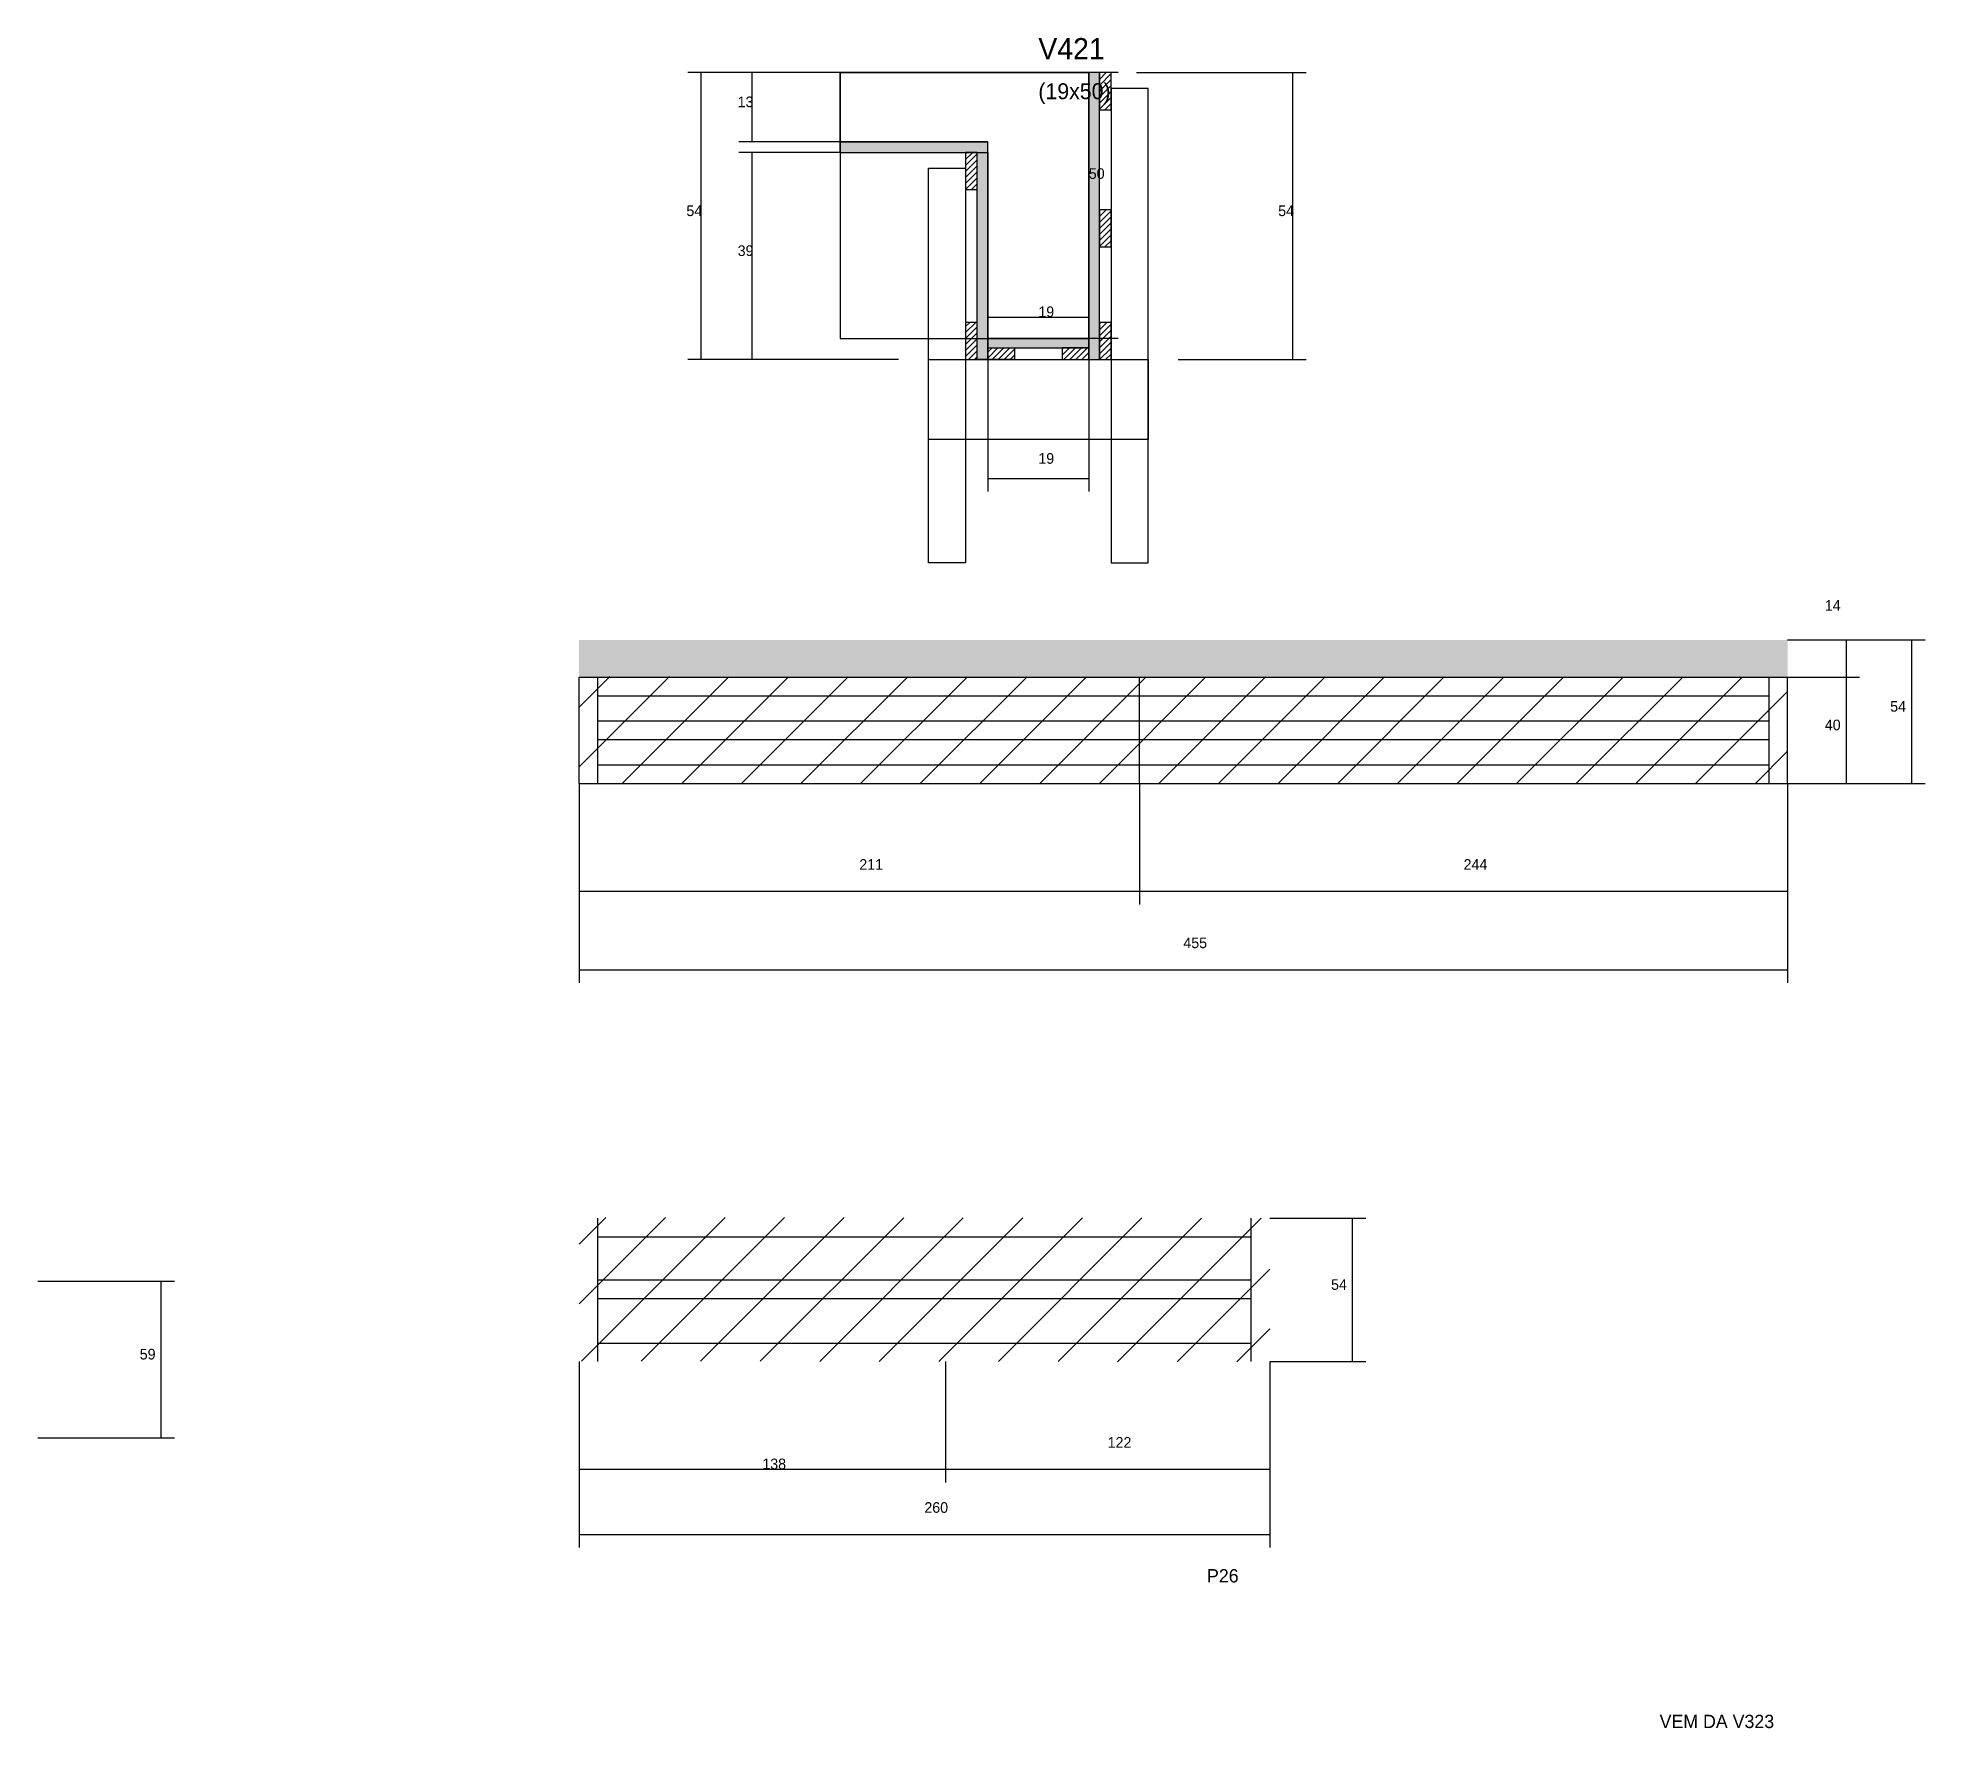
# Model space of a CAD drawing. Header units: metres. Extents: x 5371 to 6082, y 1666 to 2302.
import ezdxf

# ---------------------------------------------------------------- set-up
doc = ezdxf.new("R2010")
doc.units = ezdxf.units.M
for name, color, linetype in [('CONCRETO', 251, 'Continuous'), ('COTA', 241, 'Continuous'), ('Cota Seção (2x)', 4, 'Continuous'), ('Hachura', 253, 'Continuous'), ('Madeira', 126, 'Continuous'), ('NOMENCLATURA', 7, 'Continuous'), ('Painéis', 200, 'Continuous'), ('REAPROVEITAMENTO', 251, 'Continuous'), ('SARR_2.2x7', 40, 'Continuous'), ('SARR_3.5x7', 81, 'Continuous'), ('Texto Seção', 7, 'Continuous')]:
    doc.layers.add(name, color=color, linetype=linetype)

msp = doc.modelspace()

# ---------------------------------------------------------------- hatches: boundary and pattern name
at = {"layer": 'COTA'}
h = msp.add_hatch(dxfattribs=at)
h.set_pattern_fill('AR-CONC', scale=0.03)
h.paths.add_polyline_path([(6030.2, 2061.8), (6030.2, 2075.8), (6030.2, 2075.8), (5575.2, 2075.8), (5575.2, 2075.8), (5575.2, 2061.8), (5575.2, 2061.8), (6030.2, 2061.8)])
at = {"layer": 'Hachura'}
h = msp.add_hatch(color=8, dxfattribs=at)
h.dxf.hatch_style = 1
h.paths.add_polyline_path([(5771.1, 2289.3), (5767.1, 2289.3), (5767.1, 2289.3), (5767.1, 2181.3), (5767.1, 2181.3), (5771.1, 2181.3), (5771.1, 2181.3), (5771.1, 2289.3)])
h = msp.add_hatch(dxfattribs=at)
h.set_pattern_fill('ANSI31', scale=0.5)
h.paths.add_polyline_path([(5771.1, 2275.3), (5775.5, 2275.3), (5775.5, 2275.3), (5775.5, 2289.3), (5775.5, 2289.3), (5771.1, 2289.3), (5771.1, 2289.3), (5771.1, 2275.3)])
h = msp.add_hatch(color=8, dxfattribs=at)
h.dxf.hatch_style = 1
h.paths.add_polyline_path([(5729.1, 2259.3), (5729.1, 2263.3), (5729.1, 2263.3), (5673.5, 2263.3), (5673.5, 2263.3), (5673.5, 2259.3), (5673.5, 2259.3), (5729.1, 2259.3)])
h = msp.add_hatch(dxfattribs=at)
h.set_pattern_fill('ANSI31', scale=0.5)
h.paths.add_polyline_path([(5720.7, 2245.3), (5725.1, 2245.3), (5725.1, 2245.3), (5725.1, 2259.3), (5725.1, 2259.3), (5720.7, 2259.3), (5720.7, 2259.3), (5720.7, 2245.3)])
h = msp.add_hatch(color=8, dxfattribs=at)
h.dxf.hatch_style = 1
h.paths.add_polyline_path([(5729.1, 2259.3), (5725.1, 2259.3), (5725.1, 2259.3), (5725.1, 2181.3), (5725.1, 2181.3), (5729.1, 2181.3), (5729.1, 2181.3), (5729.1, 2259.3)])
h = msp.add_hatch(dxfattribs=at)
h.set_pattern_fill('ANSI31', scale=0.5)
h.paths.add_polyline_path([(5771.1, 2223.7), (5775.5, 2223.7), (5775.5, 2223.7), (5775.5, 2237.7), (5775.5, 2237.7), (5771.1, 2237.7), (5771.1, 2237.7), (5771.1, 2223.7)])
h = msp.add_hatch(dxfattribs=at)
h.set_pattern_fill('ANSI31', scale=0.5)
h.paths.add_polyline_path([(5720.7, 2181.3), (5725.1, 2181.3), (5725.1, 2181.3), (5725.1, 2195.3), (5725.1, 2195.3), (5720.7, 2195.3), (5720.7, 2195.3), (5720.7, 2181.3)])
h = msp.add_hatch(color=8, dxfattribs=at)
h.dxf.hatch_style = 1
h.paths.add_polyline_path([(5767.1, 2185.7), (5767.1, 2189.3), (5767.1, 2189.3), (5729.1, 2189.3), (5729.1, 2189.3), (5729.1, 2185.7), (5729.1, 2185.7), (5767.1, 2185.7)])
h = msp.add_hatch(dxfattribs=at)
h.set_pattern_fill('ANSI31', scale=0.5)
h.paths.add_polyline_path([(5771.1, 2181.3), (5775.5, 2181.3), (5775.5, 2181.3), (5775.5, 2195.3), (5775.5, 2195.3), (5771.1, 2195.3), (5771.1, 2195.3), (5771.1, 2181.3)])
h = msp.add_hatch(dxfattribs=at)
h.set_pattern_fill('ANSI31', scale=0.5)
h.paths.add_polyline_path([(5729.1, 2181.3), (5729.1, 2185.7), (5729.1, 2185.7), (5739.1, 2185.7), (5739.1, 2185.7), (5739.1, 2181.3), (5739.1, 2181.3), (5729.1, 2181.3)])
h = msp.add_hatch(dxfattribs=at)
h.set_pattern_fill('ANSI31', scale=0.5)
h.paths.add_polyline_path([(5767.1, 2181.3), (5767.1, 2185.7), (5767.1, 2185.7), (5757.1, 2185.7), (5757.1, 2185.7), (5757.1, 2181.3), (5757.1, 2181.3), (5767.1, 2181.3)])
at = {"layer": 'REAPROVEITAMENTO'}
h = msp.add_hatch(dxfattribs=at)
h.set_pattern_fill('ANSI31', scale=5)
h.paths.add_polyline_path([(5575.2, 2021.9), (5575.2, 2062), (5575.2, 2062), (6030.2, 2061.8), (6030.2, 2061.8), (6030.2, 2021.7), (6030.2, 2021.7), (5575.2, 2021.9)])
h = msp.add_hatch(dxfattribs=at)
h.set_pattern_fill('ANSI31', scale=5)
h.paths.add_polyline_path([(5575.2, 1804.4), (5575.2, 1858.5), (5575.2, 1858.5), (5835.2, 1858.2), (5835.2, 1858.2), (5835.2, 1804.1), (5835.2, 1804.1), (5575.2, 1804.4)])

# ---------------------------------------------------------------- linework, layer by layer
at = {"layer": 'CONCRETO'}
for points in [[(5673.5, 2263.3), (5673.5, 2289.3), (5729.1, 2289.3), (5729.1, 2289.3), (5767.1, 2289.3), (5767.1, 2189.3), (5729.1, 2189.3), (5729.1, 2263.3)], [(5673.5, 2189.3), (5767.1, 2189.3), (5767.1, 2289.3), (5673.5, 2289.3)]]:
    msp.add_lwpolyline(points, close=True, dxfattribs=at)
at = {"layer": 'COTA'}
for p, q in [((5721.1, 2289.3), (5616.1, 2289.3)), ((5621.1, 2181.3), (5621.1, 2289.3)), ((5673.5, 2289.3), (5635.4, 2289.3)), ((5640.4, 2263.3), (5640.4, 2289.3)), ((5785.1, 2289.3), (5848.9, 2289.3)), ((5843.9, 2181.3), (5843.9, 2289.3)), ((5673.5, 2263.3), (5635.4, 2263.3)), ((5673.5, 2259.3), (5635.4, 2259.3)), ((5640.4, 2181.3), (5640.4, 2259.3)), ((5695.5, 2181.3), (5616.1, 2181.3)), ((5695.5, 2181.3), (5635.4, 2181.3)), ((5729.1, 2181.3), (5729.1, 2131.6)), ((5767.1, 2181.3), (5767.1, 2131.6)), ((5800.7, 2181.3), (5848.9, 2181.3)), ((5729.1, 2136.6), (5767.1, 2136.6)), ((6030.2, 2075.8), (6057.3, 2075.8)), ((6030.2, 2075.8), (6082, 2075.8)), ((6052.3, 2061.8), (6052.3, 2075.8)), ((6077, 2021.8), (6077, 2075.8)), ((6030.2, 2061.8), (6057.3, 2061.8)), ((6030.2, 2061.8), (6057.3, 2061.8)), ((6052.3, 2021.8), (6052.3, 2061.8)), ((5575.2, 2021.8), (5575.2, 1976.2)), ((5575.2, 2021.8), (5575.2, 1946.7)), ((5786.2, 2021.8), (5786.2, 1976.2)), ((5786.2, 2021.8), (5786.2, 1976.2)), ((6030.2, 2021.8), (6030.2, 1976.2)), ((6030.2, 2021.8), (6030.2, 1946.7)), ((6030.2, 2021.8), (6057.3, 2021.8)), ((6030.2, 2021.8), (6082, 2021.8)), ((5575.2, 1981.2), (5786.2, 1981.2)), ((5786.2, 1981.2), (6030.2, 1981.2)), ((5575.2, 1951.7), (6030.2, 1951.7)), ((5835.2, 1858.2), (5871.4, 1858.2)), ((5866.4, 1804.2), (5866.4, 1858.2)), ((5371.4, 1834.5), (5422.9, 1834.5)), ((5417.9, 1775.5), (5417.9, 1834.5)), ((5575.2, 1804.2), (5575.2, 1758.7)), ((5575.2, 1804.2), (5575.2, 1734.2)), ((5713.2, 1804.2), (5713.2, 1758.7)), ((5713.2, 1804.2), (5713.2, 1758.7)), ((5835.2, 1804.2), (5835.2, 1758.7)), ((5835.2, 1804.2), (5835.2, 1734.2)), ((5835.2, 1804.2), (5871.4, 1804.2)), ((5371.4, 1775.5), (5422.9, 1775.5)), ((5575.2, 1763.7), (5713.2, 1763.7)), ((5713.2, 1763.7), (5835.2, 1763.7)), ((5575.2, 1739.2), (5835.2, 1739.2))]:
    msp.add_line(p, q, dxfattribs=at)
at = {"layer": 'Cota Seção (2x)'}
for p, q in [((5778.1, 2289.3), (5762.1, 2289.3)), ((5767.1, 2189.3), (5767.1, 2289.3)), ((5729.1, 2181.3), (5729.1, 2202.3)), ((5729.1, 2197.3), (5767.1, 2197.3)), ((5767.1, 2181.3), (5767.1, 2202.3)), ((5778.1, 2189.3), (5762.1, 2189.3))]:
    msp.add_line(p, q, dxfattribs=at)
at = {"layer": 'Madeira'}
for points in [[(5771.1, 2275.3), (5775.5, 2275.3), (5775.5, 2289.3), (5771.1, 2289.3)], [(5720.7, 2245.3), (5725.1, 2245.3), (5725.1, 2259.3), (5720.7, 2259.3)], [(5771.1, 2223.7), (5775.5, 2223.7), (5775.5, 2237.7), (5771.1, 2237.7)], [(5720.7, 2181.3), (5725.1, 2181.3), (5725.1, 2195.3), (5720.7, 2195.3)], [(5771.1, 2181.3), (5775.5, 2181.3), (5775.5, 2195.3), (5771.1, 2195.3)], [(5729.1, 2181.3), (5729.1, 2185.7), (5739.1, 2185.7), (5739.1, 2181.3)], [(5767.1, 2181.3), (5767.1, 2185.7), (5757.1, 2185.7), (5757.1, 2181.3)]]:
    msp.add_lwpolyline(points, close=True, dxfattribs=at)
at = {"layer": 'Painéis'}
for p, q in [((5767.1, 2181.3), (5767.1, 2289.3)), ((5673.5, 2263.3), (5729.1, 2263.3)), ((5673.5, 2259.3), (5673.5, 2263.3)), ((5729.1, 2259.3), (5729.1, 2263.3)), ((5729.1, 2181.3), (5729.1, 2259.3)), ((5729.1, 2189.3), (5767.1, 2189.3)), ((5729.1, 2185.7), (5729.1, 2189.3)), ((5767.1, 2185.7), (5767.1, 2189.3)), ((5575.2, 2061.8), (6030.2, 2061.8)), ((5575.2, 2021.8), (5575.2, 2061.8)), ((5786.2, 2021.8), (5786.2, 2061.8)), ((6030.2, 2021.8), (6030.2, 2061.8)), ((5575.2, 2021.8), (6030.2, 2021.8))]:
    msp.add_line(p, q, dxfattribs=at)
for points in [[(5771.1, 2289.3), (5767.1, 2289.3), (5767.1, 2181.3), (5771.1, 2181.3)], [(5729.1, 2259.3), (5729.1, 2263.3), (5673.5, 2263.3), (5673.5, 2259.3)], [(5725.1, 2259.3), (5729.1, 2259.3), (5729.1, 2181.3), (5725.1, 2181.3)], [(5767.1, 2185.7), (5767.1, 2189.3), (5729.1, 2189.3), (5729.1, 2185.7)]]:
    msp.add_lwpolyline(points, close=True, dxfattribs=at)
at = {"layer": 'SARR_2.2x7'}
for p, q in [((5582.2, 2021.8), (5582.2, 2061.8)), ((6023.2, 2021.8), (6023.2, 2061.8)), ((5582.2, 2054.8), (6023.2, 2054.8)), ((5582.2, 2045.3), (5786.2, 2045.3)), ((5786.2, 2045.3), (6023.2, 2045.3)), ((5582.2, 2038.3), (5786.2, 2038.3)), ((5786.2, 2038.3), (6023.2, 2038.3)), ((5582.2, 2028.8), (6023.2, 2028.8)), ((5582.2, 1804.2), (5582.2, 1858.2)), ((5828.2, 1804.2), (5828.2, 1858.2)), ((5582.2, 1851.2), (5713.2, 1851.2)), ((5713.2, 1851.2), (5828.2, 1851.2)), ((5582.2, 1835), (5713.2, 1835)), ((5713.2, 1835), (5828.2, 1835)), ((5582.2, 1828), (5713.2, 1828)), ((5713.2, 1828), (5828.2, 1828)), ((5582.2, 1811.2), (5713.2, 1811.2)), ((5713.2, 1811.2), (5828.2, 1811.2))]:
    msp.add_line(p, q, dxfattribs=at)
at = {"layer": 'SARR_3.5x7'}
for points in [[(5789.5, 2283.3), (5775.5, 2283.3), (5775.5, 2104.8), (5789.5, 2104.8)], [(5706.7, 2253.3), (5720.7, 2253.3), (5720.7, 2104.8), (5706.7, 2104.8)], [(5706.7, 2181.3), (5789.5, 2181.3), (5789.5, 2151.2), (5706.7, 2151.2)]]:
    msp.add_lwpolyline(points, close=True, dxfattribs=at)

# ---------------------------------------------------------------- texts
at = {"layer": 'COTA'}
for s, p in [('13', (5634.9, 2276.3)), ('54', (5615.6, 2235.3)), ('54', (5838.4, 2235.3)), ('39', (5634.9, 2220.3)), ('19', (5748.1, 2142.1)), ('14', (6044.2, 2086.8)), ('54', (6068.8, 2048.8)), ('40', (6044.2, 2041.8)), ('211', (5680.7, 1989.3)), ('244', (5908.2, 1989.3)), ('455', (5802.7, 1959.8)), ('54', (5858.3, 1831.2)), ('59', (5409.8, 1805)), ('122', (5774.2, 1771.8)), ('138', (5644.2, 1763.7)), ('260', (5705.2, 1747.3))]:
    msp.add_text(s, height=4, dxfattribs=at).set_placement(p)
at = {"layer": 'Cota Seção (2x)'}
for s, p in [('50', (5767.1, 2249.3)), ('19', (5748.1, 2197.3))]:
    msp.add_text(s, height=4, dxfattribs=at).set_placement(p)
at = {"layer": 'NOMENCLATURA'}
msp.add_text('P26', height=5, dxfattribs=at).set_placement((5811.6, 1721.1))
at = {"layer": 'Texto Seção'}
for s, height, p in [('V421', 8, (5748.1, 2294.3)), ('(19x50)', 6, (5748.1, 2279.3)), ('VEM DA V323', 5, (5982, 1666.3))]:
    msp.add_text(s, height=height, dxfattribs=at).set_placement(p)

doc.saveas('drawing.dxf')
